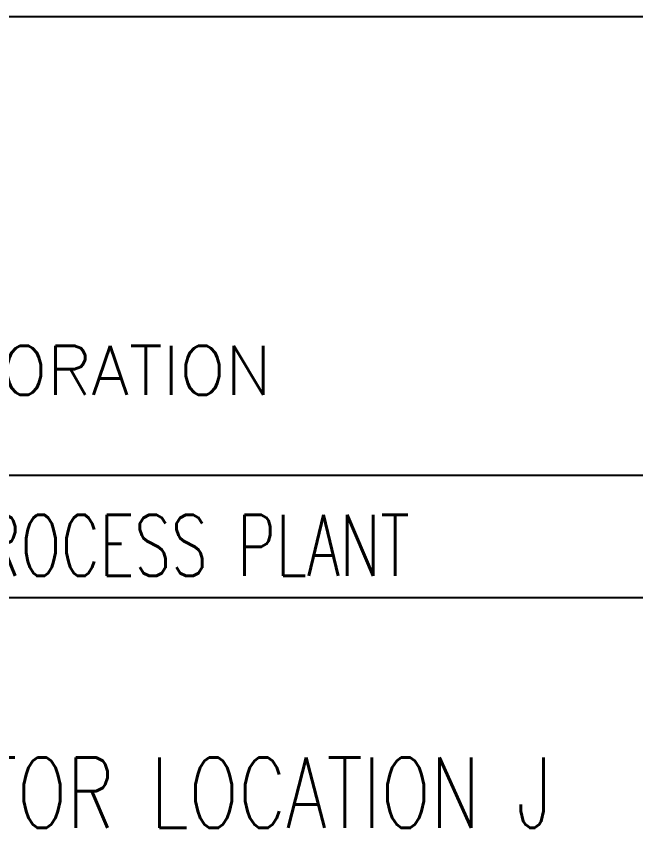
# Model space of a CAD drawing. Header units: inches. Extents: x -1976 to 101187, y -1884 to 17757.
# Drawn here: x 56183 to 57035, y -442 to 684 of the extents above; entities that cross this region are included whole.
import ezdxf

# ---------------------------------------------------------------- set-up
doc = ezdxf.new("R2010")
doc.units = ezdxf.units.IN
doc.header["$MEASUREMENT"] = 0
doc.layers.add('E-MDB', color=1, linetype='Continuous', lineweight=30)
doc.layers.add('TEG BORDER', color=7, linetype='Continuous')
doc.styles.add('TAVE1', font='ROMANS.shx', dxfattribs={"width": 0.75})
doc.styles.add('TEG BORDER', font='txt_qlt.shx', dxfattribs={"width": 0.7, "bigfont": 'hztxt.shx'})

# ---------------------------------------------------------------- blocks, each defined once
blk = doc.blocks.new('252 BORDER A2')
at = {"layer": 'TEG BORDER', "color": 0}
blk.add_line((489, 61), (589, 61), dxfattribs=at)
at = {"layer": 'TEG BORDER'}
for p, q in [((489, 46), (589, 46)), ((489, 42), (589, 42))]:
    blk.add_line(p, q, dxfattribs=at)
at = {"layer": 'TEG BORDER', "color": 7, "style": 'TEG BORDER'}
blk.add_text('SINOPEC PETROLEUM ENGINEERING CORPORATION', height=1.6, dxfattribs=at).set_placement((508.34, 48.631))
at = {"layer": 'TEG BORDER', "lineweight": 25, "insert": (495.73, 44.204), "char_height": 2, "width": 100, "attachment_point": 4, "style": 'TEG BORDER'}
blk.add_mtext('\\pt8.5888;2 {\\H1.5x;x\\H0.66667x; 75  MMSCFD TEG DEHYDRATION TYPE  NATURAL GAS PROCESS PLANT}', dxfattribs=at)

msp = doc.modelspace()

# ---------------------------------------------------------------- block references
at = {"xscale": 42.087546, "yscale": 42.087546, "zscale": 42.087546}
msp.add_blockref('252 BORDER A2', (32894.2, -1883.7), dxfattribs=at)

# ---------------------------------------------------------------- texts
at = {"layer": 'E-MDB', "color": 0, "lineweight": 0, "style": 'TAVE1', "width": 0.75}
msp.add_text('ELECTRICAL EQUIPMENT LAYOUT FOR UPS ROOM FOR LOCATION J', height=96.709, dxfattribs=at).set_placement((53728.3, -433))

doc.saveas('drawing.dxf')
